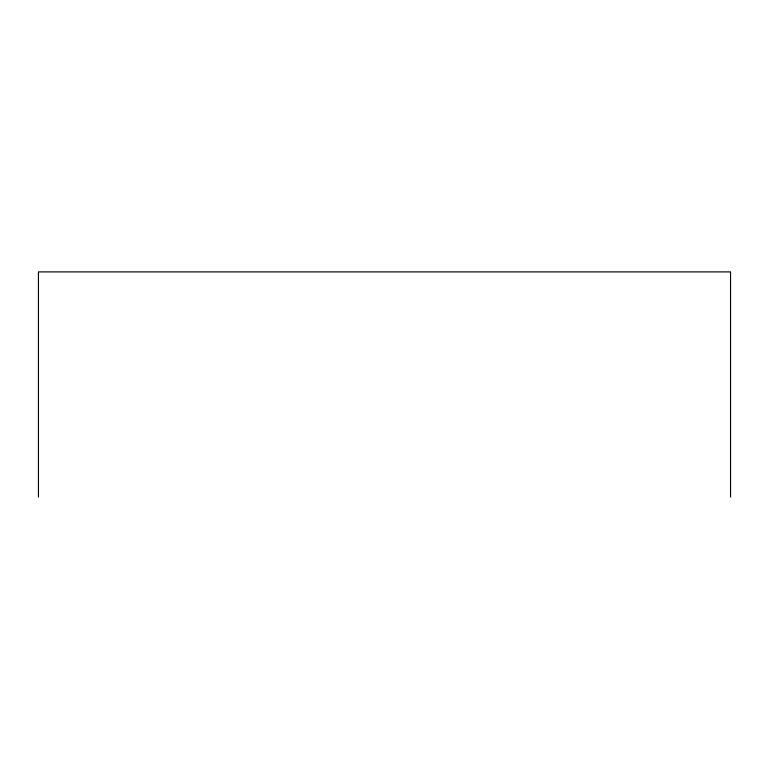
<?xml version="1.0" encoding="UTF-8"?>
<svg xmlns="http://www.w3.org/2000/svg" width="769" height="769" viewBox="0 0 769 769"><rect width="100%" height="100%" fill="white"/><g stroke="black" fill="none" stroke-linecap="round" stroke-linejoin="round"><path stroke-width="1.15" d="M730.55 497.101L730.55 271.899L38.45 271.899L38.45 497.101"/></g></svg>
